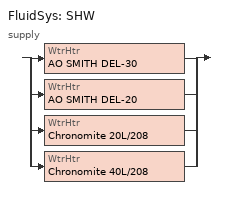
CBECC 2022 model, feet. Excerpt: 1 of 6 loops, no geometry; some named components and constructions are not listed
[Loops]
FluidSys 'SHW'
 supply: split
  | WtrHtr 'AO SMITH DEL-30'
  | WtrHtr 'AO SMITH DEL-20'
  | WtrHtr 'Chronomite 20L/208'
  | WtrHtr 'Chronomite 40L/208'
[ResWin] SpecMethod=Overall Window Area
Name | WinType
Window (Front 11) : A1_L03; Window (Front 13) : A1_L03; Window (Left 2) : A1_L03; Window (Left 4) : A1_L03; Window (Back 2) : A1_L03 | ResidentialWindowType 2
Window (Front 12) : A1_L03; Window (Left 1) : A1_L03; Window (Left 3) : A1_L03; Window (Back 1) : A1_L03; Window (Left 1) : A2_L03; Window (Left 2) : A2_L03; Window (Right 1) : A2_L03; Window (Right 2) : A2_L03; Window (Front 1) : A2.1_L03; Window (Front 2) : A2.1_L03; Window (Front 3) : A2.1_L03; Window (Front 6) : A2.1_L03; Window (Front 7) : A2.1_L03; Window (Left 2) : A2.1_L03; Window (Left 3) : A2.1_L03; Window (Left 6) : A2.1_L03; Window (Left 7) : A2.1_L03; Window (Back 2) : A2.1_L03; Window (Back 3) : A2.1_L03; Window (Back 4) : A2.1_L03; Window (Back 5) : A2.1_L03; Window (Front 2) : A3_L03; Window (Front 3) : A3_L03; Window (Left 2) : A3_L03; Window (Back 2) : A3_L03; Window (Left 1) : A3.1_L03; Window (Left 4) : A3.1_L03; Window (Back 4) : A3.1_L03; Window (Right 2) : A3.1_L03; Window (Front 2) : A3B_L03; Window (Left 2) : A3B_L03; Window (Left 6) : A3B_L03; Window (Right 2) : A3B_L03; Window (Right 4) : A3B_L03; Window (Right 6) : A3B_L03; Window (Back 2) : A3B.1_L03; Window (Back 3) : A3B.1_L03; Window (Back 6) : A3B.1_L03; Window (Back 8) : A3B.1_L03; Window (Right 4) : A3B.1_L03; Window (Front 1) : B1_L03; Window (Front 2) : B1_L03; Window (Left 2) : B1_L03; Window (Left 3) : B1_L03; Window (Back 2) : B1_L03; Window (Back 3) : B1_L03; Window (Back 5) : B1_L03; Window (Back 7) : B1_L03; Window (Right 5) : B1_L03; Window (Right 6) : B1_L03; Window (Front 2) : B2_L03; Window (Front 3) : B2_L03; Window (Front 4) : B2_L03; Window (Front 5) : B2_L03; Window (Front 6) : B2_L03; Window (Front 7) : B2_L03; Window (Front 8) : B2_L03; Window (Front 9) : B2_L03; Window (Front 10) : B2_L03; Window (Front 11) : B2_L03; Window (Front 12) : B2_L03; Window (Front 13) : B2_L03; Window (Left 1) : B2_L03; Window (Left 2) : B2_L03; Window (Left 3) : B2_L03; Window (Left 4) : B2_L03; Window (Left 5) : B2_L03; Window (Left 6) : B2_L03; Window (Left 7) : B2_L03; Window (Left 8) : B2_L03; Window (Left 9) : B2_L03; Window (Left 11) : B2_L03; Window (Left 12) : B2_L03; Window (Left 13) : B2_L03; Window (Back 5) : B2_L03; Window (Back 6) : B2_L03; Window (Back 7) : B2_L03; Window (Right 2) : B2_L03; Window (Right 3) : B2_L03; Window (Right 4) : B2_L03; Window (Left 1) : B2.1_L03; Window (Left 2) : B2.1_L03; Window (Left 3) : B2.1_L03; Window (Left 4) : B2.1_L03; Window (Left 5) : B2.1_L03; Window (Left 1) : B2.2_L03; Window (Left 2) : B2.2_L03; Window (Left 3) : B2.2_L03; Window (Left 4) : B2.2_L03; Window (Left 5) : B2.2_L03; Window (Left 6) : B2.2_L03; Window (Front 1) : B2.3_L03; Window (Front 2) : B2.3_L03; Window (Front 3) : B2.3_L03; Window (Left 1) : B2B_L03; Window (Left 2) : B2B_L03; Window (Left 3) : B2B_L03; Window (Left 4) : B2B_L03; Window (Left 5) : B2B_L03; Window (Left 6) : B2B_L03; Window (Left 8) : B2B_L03; Window (Left 9) : B2B_L03; Window (Left 10) : B2B_L03; Window (Back 3) : B2B_L03; Window (Back 4) : B2B_L03; Window (Back 5) : B2B_L03; Window (Back 9) : B2B_L03; Window (Back 10) : B2B_L03; Window (Back 11) : B2B_L03; Window (Right 1) : B2B_L03; Window (Right 2) : B2B_L03; Window (Right 3) : B2B_L03; Window (Right 4) : B2B_L03; Window (Right 5) : B2B_L03; Window (Right 6) : B2B_L03; Window (Right 8) : B2B_L03; Window (Right 9) : B2B_L03; Window (Right 10) : B2B_L03; Window (Left 5) : B3_L03; Window (Back 3) : B3_L03; Window (Right 1) : B4_L03; Window (Right 2) : B4_L03; Window (Right 3) : B4_L03; Window (Right 4) : B4_L03; Window (Right 5) : B4_L03; Window (Right 6) : B4_L03; Window (Back 3) : C1_L03; Window (Right 2) : C1_L03; Window (Right 3) : C1_L03; Window (Right 4) : C1_L03; Window (Left 3) : C1.1_L03; Window (Left 8) : C1.1_L03; Window (Back 3) : C1.1_L03; Window (Back 4) : C1.1_L03; Window (Back 5) : C1.1_L03; Window (Back 6) : C1.1_L03; Window (Left 1) : C1.2 74_L03; Window (Back 1) : C1.2 74_L03; Window (Right 1) : C1.2 74_L03; Window (Back 3) : C1.3_L03; Window (Back 4) : C1.3_L03; Window (Right 1) : C1.3_L03 | ResidentialWindowType 1
Window (Right 1) : A1_L03; Window (Back 1) : C1_L03; Window (Back 2) : C1_L03; Window (Back 2) : C1.1_L03; Window (Back 8) : C1.1_L03; Window (Back 1) : C1.3_L03; Window (Right 2) : Corridor_L03; Window (Right 3) : Corridor_L03; Window (Right 4) : Corridor_L03; Window (Right 5) : Corridor_L03; Window (Right 6) : Corridor_L03; Window (Right 7) : Corridor_L03; Window (Right 8) : Corridor_L03; Window (Right 11) : Corridor_L03 | ResidentialWindowType 4
Window (Right 2) : A1_L03; Window (Left 6) : B2.1_L03 | ResidentialWindowType 3
Window (Front 1) : A2_L03; Window (Front 2) : A2_L03; Window (Front 8) : A2.1_L03; Window (Left 1) : A2.1_L03; Window (Left 4) : A2.1_L03; Window (Left 5) : A2.1_L03; Window (Back 1) : A2.1_L03; Window (Right 1) : A2.1_L03; Window (Right 5) : A2.1_L03; Window (Front 4) : A3_L03; Window (Left 1) : A3_L03; Window (Left 3) : A3_L03; Window (Right 1) : A3_L03; Window (Left 3) : A3.1_L03; Window (Back 1) : A3.1_L03; Window (Back 5) : A3.1_L03; Window (Right 1) : A3.1_L03; Window (Front 1) : A3B_L03; Window (Front 3) : A3B_L03; Window (Front 4) : A3B_L03; Window (Front 5) : A3B_L03; Window (Left 1) : A3B_L03; Window (Left 5) : A3B_L03; Window (Back 1) : A3B.1_L03; Window (Back 5) : A3B.1_L03; Window (Right 2) : A3B.1_L03; Window (Right 3) : A3B.1_L03; Window (Right 6) : A3B.1_L03; Window (Left 1) : B1_L03; Window (Back 1) : B1_L03; Window (Back 4) : B1_L03; Window (Back 6) : B1_L03; Window (Right 4) : B1_L03; Window (Front 1) : B2_L03; Window (Left 10) : B2_L03; Window (Left 14) : B2_L03; Window (Left 15) : B2_L03; Window (Back 1) : B2_L03; Window (Back 2) : B2_L03; Window (Back 3) : B2_L03; Window (Back 4) : B2_L03; Window (Right 1) : B2_L03; Window (Front 1) : B2.1_L03; Window (Back 1) : B2.1_L03; Window (Front 1) : B2.2_L03; Window (Back 1) : B2.2_L03; Window (Right 1) : B2.3_L03; Window (Left 7) : B2B_L03; Window (Back 1) : B2B_L03; Window (Back 2) : B2B_L03; Window (Back 6) : B2B_L03; Window (Back 7) : B2B_L03; Window (Back 8) : B2B_L03; Window (Back 12) : B2B_L03; Window (Right 7) : B2B_L03; Window (Back 2) : B3_L03; Window (Front 1) : B4_L03; Window (Back 1) : B4_L03; Window (Back 4) : C1_L03; Window (Left 4) : C1.1_L03; Window (Left 5) : C1.1_L03; Window (Front 1) : C1.2 74_L03; Window (Right 4) : C1.2 74_L03; Window (Right 4) : C1.3_L03 | ResidentialWindowType 5
Window (Front 4) : A2.1_L03; Window (Front 5) : A2.1_L03; Window (Right 2) : A2.1_L03; Window (Right 3) : A2.1_L03; Window (Right 4) : A2.1_L03; Window (Left 1) : B3_L03; Window (Left 2) : B3_L03; Window (Left 3) : B3_L03; Window (Left 4) : B3_L03; Window (Back 4) : B3_L03; Window (Front 2) : C1.2 74_L03; Window (Back 2) : C1.2 74_L03; Window (Back 3) : C1.2 74_L03; Window (Back 4) : C1.2 74_L03; Window (Back 5) : C1.2 74_L03; Window (Right 1) : Corridor_L03; Window (Right 9) : Corridor_L03; Window (Right 10) : Corridor_L03; Window (Right 12) : Corridor_L03 | ResidentialWindowType 6
Window (Front 1) : A3_L03; Window (Front 5) : A3_L03; Window (Back 1) : A3_L03; Window (Back 3) : A3_L03; Window (Front 1) : A3.1_L03; Window (Left 2) : A3.1_L03; Window (Back 2) : A3.1_L03; Window (Back 3) : A3.1_L03; Window (Left 3) : A3B_L03; Window (Left 4) : A3B_L03; Window (Back 1) : A3B_L03; Window (Right 1) : A3B_L03; Window (Right 3) : A3B_L03; Window (Right 5) : A3B_L03; Window (Front 1) : A3B.1_L03; Window (Back 4) : A3B.1_L03; Window (Back 7) : A3B.1_L03; Window (Right 1) : A3B.1_L03; Window (Right 5) : A3B.1_L03; Window (Front 3) : B1_L03; Window (Front 4) : B1_L03; Window (Right 1) : B1_L03; Window (Right 2) : B1_L03; Window (Right 3) : B1_L03; Window (Back 1) : B3_L03; Window (Right 1) : C1_L03; Window (Back 1) : C1.1_L03; Window (Back 7) : C1.1_L03; Window (Back 2) : C1.3_L03 | ResidentialWindowType 7
Window (Left 1) : C1.1_L03; Window (Left 2) : C1.1_L03; Window (Left 6) : C1.1_L03; Window (Left 7) : C1.1_L03; Window (Right 2) : C1.2 74_L03; Window (Right 3) : C1.2 74_L03; Window (Right 2) : C1.3_L03; Window (Right 3) : C1.3_L03 | ResidentialWindowType 8
Window (Front 3) : C1.2 74_L03; Window (Front 4) : C1.2 74_L03; Window (Left 2) : C1.2 74_L03 | ResidentialWindowType 9
[ResExtWall] Construction=Ext Wall Cons
Name | Orientation | Area
ExtWall (Front 8) : A1_L03 | Front | 204.627
ExtWall (Front 9) : A1_L03 | Front | 17.8576
ExtWall (Left 1) : A1_L03 | Left | 58.0916
ExtWall (Left 2) : A1_L03 | Left | 200.532
ExtWall (Left 3) : A1_L03 | Left | 78.8604
ExtWall (Left 4) : A1_L03 | Left | 202.973
ExtWall (Back 1) : A1_L03 | Back | 203.208
ExtWall (Back 2) : A1_L03; ExtWall (Back 1) : B2.1_L03 | Back | 50.8203
ExtWall (Right 1) : A1_L03 | Right | 200.042
ExtWall (Right 2) : A1_L03 | Right | 55.6667
ExtWall (Right 3) : A1_L03 | Right | 54.3203
ExtWall (Right 4) : A1_L03 | Right | 57.7145
ExtWall (Front 1) : A2_L03 | Front | 52.5769
ExtWall (Front 2) : A2_L03 | Front | 46.1226
ExtWall (Left 1) : A2_L03 | Left | 120.841
ExtWall (Left 2) : A2_L03 | Left | 135.169
ExtWall (Right 1) : A2_L03 | Right | 136.78
ExtWall (Right 2) : A2_L03 | Right | 116.283
ExtWall (Front 1) : A2.1_L03 | Front | 117.076
ExtWall (Front 2) : A2.1_L03 | Front | 136.31
ExtWall (Front 3) : A2.1_L03 | Front | 115.178
ExtWall (Front 4) : A2.1_L03 | Front | 134.395
ExtWall (Front 5) : A2.1_L03 | Front | 56.4508
ExtWall (Front 6) : A2.1_L03 | Front | 137.147
ExtWall (Front 7) : A2.1_L03 | Front | 116.074
ExtWall (Front 8) : A2.1_L03 | Front | 8.95194
ExtWall (Front 9) : A2.1_L03 | Front | 41.8683
ExtWall (Left 1) : A2.1_L03 | Left | 49.8741
ExtWall (Left 2) : A2.1_L03 | Left | 40.7469
ExtWall (Left 3) : A2.1_L03 | Left | 117.526
ExtWall (Left 4) : A2.1_L03 | Left | 134.894
ExtWall (Left 5) : A2.1_L03 | Left | 9.37538
ExtWall (Left 6) : A2.1_L03 | Left | 40.952
ExtWall (Left 7) : A2.1_L03 | Left | 10.2587
ExtWall (Left 8) : A2.1_L03 | Left | 40.6476
ExtWall (Left 9) : A2.1_L03 | Left | 115.092
ExtWall (Left 10) : A2.1_L03 | Left | 139.225
ExtWall (Left 11) : A2.1_L03 | Left | 54.3567
ExtWall (Back 1) : A2.1_L03 | Back | 42.4076
ExtWall (Back 2) : A2.1_L03 | Back | 116.481
ExtWall (Back 3) : A2.1_L03 | Back | 137.706
ExtWall (Back 4) : A2.1_L03 | Back | 86.3303
ExtWall (Back 5) : A2.1_L03 | Back | 135.745
ExtWall (Back 6) : A2.1_L03 | Back | 119.842
ExtWall (Right 1) : A2.1_L03 | Right | 41.4813
ExtWall (Right 2) : A2.1_L03 | Right | 326.772
ExtWall (Right 3) : A2.1_L03 | Right | 53.0136
ExtWall (Right 4) : A2.1_L03 | Right | 40.995
ExtWall (Right 5) : A2.1_L03 | Right | 12.7563
ExtWall (Front 1) : A3_L03 | Front | 71.9502
ExtWall (Front 2) : A3_L03 | Front | 89.8204
ExtWall (Front 3) : A3_L03 | Front | 92.2155
ExtWall (Front 4) : A3_L03 | Front | 69.1291
ExtWall (Front 5) : A3_L03 | Front | 74.5398
ExtWall (Left 1) : A3_L03 | Left | 71.1175
ExtWall (Left 2) : A3_L03 | Left | 94.0913
ExtWall (Left 3) : A3_L03 | Left | 68.4624
ExtWall (Back 1) : A3_L03 | Back | 72.1327
ExtWall (Back 2) : A3_L03 | Back | 90.8162
ExtWall (Back 3) : A3_L03 | Back | 71.2531
ExtWall (Right 1) : A3_L03 | Right | 70.5186
ExtWall (Front 1) : A3.1_L03 | Front | 75.534
ExtWall (Left 1) : A3.1_L03 | Left | 91.7028
ExtWall (Left 2) : A3.1_L03 | Left | 69.8777
ExtWall (Left 3) : A3.1_L03 | Left | 68.8531
ExtWall (Left 4) : A3.1_L03 | Left | 96.45
ExtWall (Back 1) : A3.1_L03 | Back | 69.8777
ExtWall (Back 2) : A3.1_L03 | Back | 70.9818
ExtWall (Back 3) : A3.1_L03 | Back | 71.7584
ExtWall (Back 4) : A3.1_L03 | Back | 93.6182
ExtWall (Back 5) : A3.1_L03 | Back | 71.9565
ExtWall (Right 1) : A3.1_L03 | Right | 69.2742
ExtWall (Right 2) : A3.1_L03 | Right | 88.2391
ExtWall (Front 1) : A3B_L03 | Front | 70.2052
ExtWall (Front 2) : A3B_L03 | Front | 89.6418
ExtWall (Front 3) : A3B_L03 | Front | 71.183
ExtWall (Front 4) : A3B_L03 | Front | 70.0157
ExtWall (Front 5) : A3B_L03 | Front | 70.9537
ExtWall (Left 1) : A3B_L03 | Left | 71.0496
ExtWall (Left 2) : A3B_L03 | Left | 95.0275
ExtWall (Left 3) : A3B_L03 | Left | 72.0859
ExtWall (Left 4) : A3B_L03 | Left | 73.5012
ExtWall (Left 5) : A3B_L03 | Left | 69.5642
ExtWall (Left 6) : A3B_L03 | Left | 92.6886
ExtWall (Left 7) : A3B_L03 | Left | 116.543
ExtWall (Back 1) : A3B_L03 | Back | 70.7993
ExtWall (Right 1) : A3B_L03 | Right | 75.5901
ExtWall (Right 2) : A3B_L03 | Right | 91.5473
ExtWall (Right 3) : A3B_L03 | Right | 72.9561
ExtWall (Right 4) : A3B_L03 | Right | 93.0326
ExtWall (Right 5) : A3B_L03 | Right | 71.2344
ExtWall (Right 6) : A3B_L03 | Right | 92.1527
ExtWall (Front 1) : A3B.1_L03 | Front | 72.3292
ExtWall (Back 1) : A3B.1_L03 | Back | 70.6028
ExtWall (Back 2) : A3B.1_L03 | Back | 90.0983
ExtWall (Back 3) : A3B.1_L03 | Back | 90.3001
ExtWall (Back 4) : A3B.1_L03 | Back | 72.6871
ExtWall (Back 5) : A3B.1_L03 | Back | 70.9678
ExtWall (Back 6) : A3B.1_L03 | Back | 88.9606
ExtWall (Back 7) : A3B.1_L03 | Back | 72.4415
ExtWall (Back 8) : A3B.1_L03 | Back | 90.975
ExtWall (Right 1) : A3B.1_L03 | Right | 71.8847
ExtWall (Right 2) : A3B.1_L03 | Right | 72.259
ExtWall (Right 3) : A3B.1_L03 | Right | 75.4965
ExtWall (Right 4) : A3B.1_L03 | Right | 85.6852
ExtWall (Right 5) : A3B.1_L03 | Right | 70.9678
ExtWall (Right 6) : A3B.1_L03 | Right | 72.4391
ExtWall (Front 1) : B1_L03 | Front | 124.388
ExtWall (Front 2) : B1_L03 | Front | 88.0075
ExtWall (Front 3) : B1_L03 | Front | 73.9621
ExtWall (Front 4) : B1_L03 | Front | 72.8396
ExtWall (Front 5) : B1_L03 | Front | 11.8499
ExtWall (Front 6) : B1_L03 | Front | 15.4889
ExtWall (Left 1) : B1_L03 | Left | 14.8967
ExtWall (Left 2) : B1_L03 | Left | 16.1803
ExtWall (Left 3) : B1_L03 | Left | 69.1291
ExtWall (Left 4) : B1_L03 | Left | 126.951
ExtWall (Left 5) : B1_L03 | Left | 87.7726
ExtWall (Left 6) : B1_L03 | Left | 14.5262
ExtWall (Back 1) : B1_L03 | Back | 70.7151
ExtWall (Back 2) : B1_L03 | Back | 89.4267
ExtWall (Back 3) : B1_L03 | Back | 123.432
ExtWall (Back 4) : B1_L03 | Back | 15.9984
ExtWall (Back 5) : B1_L03 | Back | 69.0402
ExtWall (Back 6) : B1_L03 | Back | 93.3999
ExtWall (Back 7) : B1_L03 | Back | 69.3981
ExtWall (Back 8) : B1_L03 | Back | 121.635
ExtWall (Right 1) : B1_L03 | Right | 72.1327
ExtWall (Right 2) : B1_L03 | Right | 10.3414
ExtWall (Right 3) : B1_L03 | Right | 9.39523
ExtWall (Right 4) : B1_L03 | Right | 71.459
ExtWall (Right 5) : B1_L03 | Right | 74.4111
ExtWall (Right 6) : B1_L03 | Right | 71.5081
ExtWall (Right 7) : B1_L03 | Right | 85.8903
ExtWall (Right 8) : B1_L03 | Right | 126.528
ExtWall (Right 9) : B1_L03 | Right | 1.29944
ExtWall (Front 1) : B2_L03 | Front | 51.2437
ExtWall (Front 2) : B2_L03 | Front | 52.5107
ExtWall (Front 3) : B2_L03 | Front | 57.6583
ExtWall (Front 4) : B2_L03 | Front | 249.662
ExtWall (Front 5) : B2_L03 | Front | 116.852
ExtWall (Front 6) : B2_L03 | Front | 117.338
ExtWall (Front 7) : B2_L03 | Front | 251.614
ExtWall (Front 8) : B2_L03 | Front | 87.6569
ExtWall (Front 9) : B2_L03 | Front | 116.623
ExtWall (Front 10) : B2_L03 | Front | 249.166
ExtWall (Front 11) : B2_L03 | Front | 35.8474
ExtWall (Front 12) : B2_L03 | Front | 249.854
ExtWall (Front 13) : B2_L03 | Front | 118.965
ExtWall (Left 1) : B2_L03 | Left | 115.065
ExtWall (Left 2) : B2_L03 | Left | 248.676
ExtWall (Left 3) : B2_L03 | Left | 245.275
ExtWall (Left 4) : B2_L03 | Left | 119.313
ExtWall (Left 5) : B2_L03 | Left | 248.534
ExtWall (Left 6) : B2_L03 | Left | 117.533
ExtWall (Left 7) : B2_L03 | Left | 50.7111
ExtWall (Left 8) : B2_L03 | Left | 243.287
ExtWall (Left 9) : B2_L03 | Left | 114.81
ExtWall (Left 10) : B2_L03 | Left | 57.7145
ExtWall (Left 11) : B2_L03 | Left | 53.9101
ExtWall (Left 12) : B2_L03 | Left | 54.3203
ExtWall (Back 1) : B2_L03 | Back | 52.5107
ExtWall (Back 2) : B2_L03 | Back | 52.8151
ExtWall (Back 3) : B2_L03 | Back | 51.0948
ExtWall (Back 4) : B2_L03 | Back | 52.8746
ExtWall (Back 5) : B2_L03 | Back | 117.851
ExtWall (Back 6) : B2_L03 | Back | 249.807
ExtWall (Right 1) : B2_L03 | Right | 57.4962
ExtWall (Right 2) : B2_L03 | Right | 49.1397
ExtWall (Right 3) : B2_L03 | Right | 245.275
ExtWall (Right 4) : B2_L03 | Right | 119.313
ExtWall (Right 5) : B2_L03 | Right | 58.9253
ExtWall (Front 1) : B2.1_L03 | Front | 76.376
ExtWall (Front 2) : B2.1_L03 | Front | 50.8203
ExtWall (Left 1) : B2.1_L03 | Left | 112.776
ExtWall (Left 2) : B2.1_L03 | Left | 134.643
ExtWall (Left 3) : B2.1_L03 | Left | 117.073
ExtWall (Left 4) : B2.1_L03 | Left | 117.361
ExtWall (Left 5) : B2.1_L03 | Left | 133.201
ExtWall (Left 6) : B2.1_L03 | Left | 114.37
ExtWall (Back 2) : B2.1_L03 | Back | 76.376
ExtWall (Front 1) : B2.2_L03 | Front | 57.8965
ExtWall (Front 2) : B2.2_L03 | Front | 102.262
ExtWall (Left 1) : B2.2_L03 | Left | 117.04
ExtWall (Left 2) : B2.2_L03 | Left | 250.525
ExtWall (Left 3) : B2.2_L03 | Left | 251.26
ExtWall (Left 4) : B2.2_L03 | Left | 117.798
ExtWall (Back 1) : B2.2_L03 | Back | 102.411
ExtWall (Back 2) : B2.2_L03 | Back | 57.8965
ExtWall (Front 1) : B2.3_L03 | Front | 250.274
ExtWall (Front 2) : B2.3_L03 | Front | 117.602
ExtWall (Left 1) : B2.3_L03 | Left | 115.158
ExtWall (Right 1) : B2.3_L03 | Right | 50.3273
ExtWall (Front 1) : B2B_L03 | Front | 31.8644
ExtWall (Front 2) : B2B_L03 | Front | 55.3326
ExtWall (Front 3) : B2B_L03 | Front | 56.3317
ExtWall (Front 4) : B2B_L03 | Front | 54.0689
ExtWall (Front 5) : B2B_L03 | Front | 56.0108
ExtWall (Left 1) : B2B_L03 | Left | 250.009
ExtWall (Left 2) : B2B_L03 | Left | 117.689
ExtWall (Left 3) : B2B_L03 | Left | 250.108
ExtWall (Left 4) : B2B_L03 | Left | 116.805
ExtWall (Left 5) : B2B_L03 | Left | 51.3926
ExtWall (Left 6) : B2B_L03 | Left | 248.967
ExtWall (Left 7) : B2B_L03 | Left | 119.462
ExtWall (Left 8) : B2B_L03 | Left | 39.45
ExtWall (Back 1) : B2B_L03 | Back | 46.1226
ExtWall (Back 2) : B2B_L03 | Back | 51.1676
ExtWall (Back 3) : B2B_L03 | Back | 118.208
ExtWall (Back 4) : B2B_L03 | Back | 249.42
ExtWall (Back 5) : B2B_L03 | Back | 52.5769
ExtWall (Back 6) : B2B_L03 | Back | 50.9592
ExtWall (Back 7) : B2B_L03 | Back | 52.0377
ExtWall (Back 8) : B2B_L03 | Back | 39.4467
ExtWall (Back 9) : B2B_L03 | Back | 250.932
ExtWall (Back 10) : B2B_L03 | Back | 118.172
ExtWall (Back 11) : B2B_L03 | Back | 52.8945
ExtWall (Right 1) : B2B_L03 | Right | 56.0869
ExtWall (Right 2) : B2B_L03 | Right | 250.396
ExtWall (Right 3) : B2B_L03 | Right | 118.32
ExtWall (Right 4) : B2B_L03 | Right | 118.099
ExtWall (Right 5) : B2B_L03 | Right | 249.926
ExtWall (Right 6) : B2B_L03 | Right | 50.9063
ExtWall (Right 7) : B2B_L03 | Right | 250.108
ExtWall (Right 8) : B2B_L03 | Right | 116.805
ExtWall (Front 1) : B3_L03 | Front | 99.6689
ExtWall (Left 1) : B3_L03 | Left | 326.173
ExtWall (Left 2) : B3_L03 | Left | 54.5122
ExtWall (Back 1) : B3_L03 | Back | 136.489
ExtWall (Back 2) : B3_L03 | Back | 218.545
ExtWall (Front 1) : B4_L03 | Front | 58.6673
ExtWall (Front 2) : B4_L03 | Front | 267.265
ExtWall (Back 1) : B4_L03 | Back | 58.6673
ExtWall (Right 1) : B4_L03 | Right | 235.969
ExtWall (Right 2) : B4_L03 | Right | 116.044
ExtWall (Right 3) : B4_L03 | Right | 235.721
ExtWall (Right 4) : B4_L03 | Right | 116.57
ExtWall (Front 1) : C1_L03 | Front | 36.8895
ExtWall (Back 1) : C1_L03 | Back | 305.458
ExtWall (Back 2) : C1_L03 | Back | 55.6998
ExtWall (Right 1) : C1_L03 | Right | 190.783
ExtWall (Right 2) : C1_L03 | Right | 251.64
ExtWall (Front 1) : C1.1_L03 | Front | 37.9911
ExtWall (Front 2) : C1.1_L03 | Front | 42.0734
ExtWall (Left 1) : C1.1_L03 | Left | 308.531
ExtWall (Left 2) : C1.1_L03 | Left | 55.8255
ExtWall (Left 3) : C1.1_L03 | Left | 54.3534
ExtWall (Left 4) : C1.1_L03 | Left | 307.469
ExtWall (Back 1) : C1.1_L03 | Back | 191.448
ExtWall (Back 2) : C1.1_L03 | Back | 249.126
ExtWall (Back 3) : C1.1_L03 | Back | 248.186
ExtWall (Back 4) : C1.1_L03 | Back | 192.897
ExtWall (Right 1) : C1.1_L03 | Right | 75.271
ExtWall (Right 2) : C1.1_L03 | Right | 189.235
ExtWall (Front 1) : C1.2 74_L03 | Front | 58.5184
ExtWall (Front 2) : C1.2 74_L03 | Front | 109.557
ExtWall (Front 3) : C1.2 74_L03 | Front | 77.504
ExtWall (Front 4) : C1.2 74_L03 | Front | 115.657
ExtWall (Front 5) : C1.2 74_L03 | Front | 49.7418
ExtWall (Front 6) : C1.2 74_L03 | Front | 65.3366
ExtWall (Left 1) : C1.2 74_L03 | Left | 247.091
ExtWall (Left 2) : C1.2 74_L03 | Left | 145.676
ExtWall (Left 3) : C1.2 74_L03 | Left | 51.5845
ExtWall (Back 1) : C1.2 74_L03 | Back | 49.7418
ExtWall (Back 2) : C1.2 74_L03 | Back | 144.409
ExtWall (Back 3) : C1.2 74_L03 | Back | 249.735
ExtWall (Right 1) : C1.2 74_L03 | Right | 51.5845
ExtWall (Right 2) : C1.2 74_L03 | Right | 119.67
ExtWall (Right 3) : C1.2 74_L03 | Right | 76.9086
ExtWall (Right 4) : C1.2 74_L03 | Right | 114.509
ExtWall (Right 5) : C1.2 74_L03 | Right | 53.3047
ExtWall (Front 1) : C1.3_L03 | Front | 59.706
ExtWall (Left 1) : C1.3_L03 | Left | 30.432
ExtWall (Back 1) : C1.3_L03 | Back | 190.449
ExtWall (Back 2) : C1.3_L03 | Back | 246.708
ExtWall (Right 1) : C1.3_L03 | Right | 307.829
ExtWall (Right 2) : C1.3_L03 | Right | 53.9333
ExtWall (Back 1) : Corridor_L03 | Back | 2366.87
ExtWall (Back 2) : Corridor_L03 | Back | 469.99
ExtWall (Right 1) : Corridor_L03 | Right | 692.071
ExtWall (Right 2) : Corridor_L03 | Right | 533.762
ExtWall (Right 3) : Corridor_L03 | Right | 120.828
[ResIntFlr] FloorZ=22.1667; Construction=Interior Floor Cons; IsPartySurface=1
Name | Area | Outside
IntFloor : A1_L03 | 637.995 | A1_L02
IntFloor : A1_L03 2 | 646.835 | A1_L02
IntFloor : A1_L03 3 | 657.382 | A1_L02
IntFloor : A1_L03 4 | 647.271 | A1_L02
IntFloor : A1_L03 5 | 648.516 | A1_L02
IntFloor : A1_L03 6 | 655.459 | A1_L02
IntFloor : A1_L03 7 | 659.862 | A1_L02
IntFloor : A1_L03 8 | 663.784 | A1_L02
IntFloor : A1_L03 9 | 651.373 | A1_L02
IntFloor : A1_L03 10 | 666.434 | A1_L02
IntFloor : A1_L03 11 | 656.087 | A1_L02
IntFloor : A2_L03 | 747.472 | A2_L02
IntFloor : A2_L03 2 | 763.45 | A2_L02
IntFloor : A2.1_L03 | 768.433 | A2.1_L02
IntFloor : A2.1_L03 2 | 755.95 | A2.1_L02
IntFloor : A2.1_L03 3 | 761.923 | A2.1_L02
IntFloor : A2.1_L03 4 | 767.084 | A2.1_L02
IntFloor : A2.1_L03 5 | 762.277 | A2.1_L02
IntFloor : A2.1_L03 6 | 774.654 | A2.1_L02
IntFloor : A2.1_L03 7 | 766.074 | A2.1_L02
IntFloor : A3_L03 | 767.776 | A3_L02
IntFloor : A3_L03 2 | 768.649 | A3_L02
IntFloor : A3_L03 3 | 771.442 | A3_L02
IntFloor : A3_L03 4 | 774.911 | A3_L02
IntFloor : A3.1_L03 | 765.733 | A3.1_L02
IntFloor : A3.1_L03 2 | 781.604 | A3.1_L02
IntFloor : A3.1_L03 3 | 775.345 | A3.1_L02
IntFloor : A3.1_L03 4 | 767.897 | A3.1_L02
IntFloor : A3B_L03 | 787.689 | A3B_L02
IntFloor : A3B_L03 2 | 766.835 | A3B_L02
IntFloor : A3B_L03 3 | 783.395 | A3B_L02
IntFloor : A3B_L03 4 | 781.319 | A3B_L02
IntFloor : A3B_L03 5 | 780.169 | A3B_L02
IntFloor : A3B_L03 6 | 769.867 | A3B_L02
IntFloor : A3B.1_L03 | 771.555 | A3B.1_L02
IntFloor : A3B.1_L03 2 | 775.693 | A3B.1_L02
IntFloor : A3B.1_L03 3 | 768.588 | A3B.1_L02
IntFloor : A3B.1_L03 4 | 770.926 | A3B.1_L02
IntFloor : A3B.1_L03 5 | 778.791 | A3B.1_L02
IntFloor : B1_L03 | 1109.67 | B1_L02
IntFloor : B1_L03 2 | 1112.95 | B1_L02
IntFloor : B1_L03 3 | 1116.9 | B1_L02
IntFloor : B1_L03 4 | 1120.99 | B1_L02
IntFloor : B1_L03 5 | 1126.45 | B1_L02
IntFloor : B2_L03 | 1122.5 | Leasing_L01
IntFloor : B2_L03 2 | 1091.71 | B2_L02
IntFloor : B2_L03 3 | 1110.04 | B2_L02
IntFloor : B2_L03 4 | 1114.34 | B2_L02
IntFloor : B2_L03 5 | 1129.07 | B2_L02
IntFloor : B2_L03 6 | 1104.48 | Mail-Parcel_L01
IntFloor : B2_L03 7 | 1124.17 | B2_L02
IntFloor : B2_L03 8 | 1089.43 | B2_L02
IntFloor : B2_L03 9 | 1110.85 | B2_L02
IntFloor : B2_L03 10 | 1124.95 | B2_L02
IntFloor : B2.1_L03 | 1034.94 | B2.1_L02
IntFloor : B2.1_L03 2 | 1035.02 | B2.1_L02
IntFloor : B2.2_L03 | 797.963 | Leasing_L01
IntFloor : B2.2_L03 2 | 513.276 | Move-In 1_L01
IntFloor : B2.2_L03 3 | 608.916 | Mail-Parcel_L01
IntFloor : B2.2_L03 4 | 519.517 | Move-In 1_L01
IntFloor : B2.2_L03 5 | 187.968 | Corridor_L02
IntFloor : B2.3_L03 | 1143.58 | B2.3_L02
IntFloor : B2B_L03 | 1121.86 | B2B_L02
IntFloor : B2B_L03 2 | 1120.85 | B2B_L02
IntFloor : B2B_L03 3 | 1113.84 | B2B_L02
IntFloor : B2B_L03 4 | 1115.51 | B2B_L02
IntFloor : B2B_L03 5 | 1108.1 | B2B_L02
IntFloor : B2B_L03 6 | 1116.44 | B2B_L02
IntFloor : B2B_L03 7 | 1115.35 | Co-Working_L01
IntFloor : B2B_L03 8 | 1109.43 | B2B_L02
IntFloor : B3_L03 | 1228.04 | B3_L02
IntFloor : B4_L03 | 1039.86 | B4_L02
IntFloor : B4_L03 2 | 972.346 | Move-In_L02
IntFloor : B4_L03 3 | 67.7888 | Storage 09_L02
IntFloor : C1_L03 | 1418.89 | C1_L02
IntFloor : C1.1_L03 | 1500.32 | C1.1_L02
IntFloor : C1.1_L03 2 | 1466.55 | C1.1_L02
IntFloor : C1.2 74_L03 | 1304.01 | C1.2_L02
IntFloor : C1.2 74_L03 2 | 1323.11 | C1.2_L02
IntFloor : C1.3_L03 | 1454.41 | C1.3_L02
IntFloor : Corridor_L03 | 2255.81 | Corridor_L02
IntFloor : Corridor_L03 2 | 3083.16 | Corridor_L02
IntFloor : Corridor_L03 3 | 549.047 | Corridor_L02
IntFloor : Corridor_L03 4 | 265.942 | Corridor_L02
IntFloor : Corridor_L03 5 | 2382.4 | Corridor_L02
IntFloor : Corridor_L03 6 | 1049.09 | Corridor_L02
IntFloor : Corridor_L03 7 | 1860.1 | Corridor_L02
IntFloor : Corridor_L03 8 | 201.71 | Leasing_L01
IntFloor : Corridor_L03 9 | 228.227 | Move-In 1_L01
IntFloor : Corridor_L03 10 | 979.454 | Corridor_L02
IntFloor : ELEV 4_L03 | 85.4009 | ELEV 4_L02
IntFloor : IDF_L03 | 59.8304 | Elec. Room 01_L02
IntFloor : IDF_L03 2 | 60.706 | Storage 02_L02
[ResIntWall] Construction=Interior Wall Cons; IsPartySurface=1
Name | Area | Outside
IntWall : A1_L03 | 271.373 | B2B_L03
IntWall : A1_L03 2 | 273.858 | C1_L03
IntWall : A1_L03 3 | 200.042 | Corridor_L03
IntWall : A1_L03 4; IntWall : C1_L03 3 | 50.41 | Corridor_L03
IntWall : A1_L03 5 | 326.772 | A2.1_L03
IntWall : A1_L03 6 | 201.26 | Corridor_L03
IntWall : A1_L03 7 | 204.541 | Corridor_L03
IntWall : A1_L03 8 | 326.772 | B2_L03
IntWall : A1_L03 9 | 201.395 | Corridor_L03
IntWall : A1_L03 10 | 268.813 | A3.1_L03
IntWall : A1_L03 11 | 324.48 | B2_L03
IntWall : A1_L03 12 | 203.208 | Corridor_L03
IntWall : A1_L03 13 | 269.547 | A3_L03
IntWall : A1_L03 14 | 273.319 | B2_L03
IntWall : A1_L03 15 | 203.403 | Corridor_L03
IntWall : A1_L03 16 | 273.418 | B2_L03
IntWall : A1_L03 17 | 7.7643 | Corridor_L03
IntWall : A1_L03 18 | 194.845 | Corridor_L03
IntWall : A1_L03 19 | 203.814 | Corridor_L03
IntWall : A1_L03 20 | 37.4056 | C1.1_L03
IntWall : A1_L03 21 | 330.259 | C1.1_L03
IntWall : A1_L03 22 | 163.126 | Corridor_L03
IntWall : A1_L03 23 | 330.259 | Stair 5_L03
IntWall : A1_L03 24 | 252.272 | C1.2_L03
IntWall : A1_L03 25 | 204.627 | Corridor_L03
IntWall : A1_L03 26; IntWall : A2.1_L03 14 | 277.828 | B2.1_L03
IntWall : A1_L03 27 | 310.79 | C1.2_L03
IntWall : A1_L03 28 | 202.973 | Corridor_L03
IntWall : A2_L03 | 271.896 | B2B_L03
IntWall : A2_L03 2 | 324.473 | C1.3_L03
IntWall : A2_L03 3 | 253.063 | Corridor_L03
IntWall : A2_L03 4 | 278.85 | B2B_L03
IntWall : A2_L03 5 | 324.972 | B2B_L03
IntWall : A2_L03 6 | 195.523 | Corridor_L03
IntWall : A2_L03 7 | 60.4868 | Corridor_L03
IntWall : A2.1_L03 | 277.632 | B2_L03
IntWall : A2.1_L03 2 | 253.387 | Corridor_L03
IntWall : A2.1_L03 3 | 249.572 | Corridor_L03
IntWall : A2.1_L03 4 | 270.192 | A3B_L03
IntWall : A2.1_L03 5 | 14.7115 | Corridor_L03
IntWall : A2.1_L03 6 | 252.421 | Corridor_L03
IntWall : A2.1_L03 7 | 269.524 | Stair 6_L03
IntWall : A2.1_L03 8 | 276.445 | B2.3_L03
IntWall : A2.1_L03 9 | 164.711 | Corridor_L03
IntWall : A2.1_L03 10 | 88.5104 | ELEV 4_L03
IntWall : A2.1_L03 11 | 270.52 | A3B.1_L03
IntWall : A2.1_L03 12 | 272.627 | B2B_L03
IntWall : A2.1_L03 13 | 254.187 | Corridor_L03
IntWall : A2.1_L03 15 | 254.316 | Corridor_L03
IntWall : A2.1_L03 16; IntWall : B2_L03 11 | 242.318 | Stair 3_L03
IntWall : A2.1_L03 17 | 269.613 | A3B.1_L03
IntWall : A2.1_L03 18 | 270.219 | A3B.1_L03
IntWall : A2.1_L03 19 | 255.587 | Corridor_L03
IntWall : A3_L03 | 260.582 | A3.1_L03
IntWall : A3_L03 2 | 289.367 | Corridor_L03
IntWall : A3_L03 3 | 121.448 | Storage 08_L03
IntWall : A3_L03 4 | 261.494 | A3.1_L03
IntWall : A3_L03 5 | 268.489 | B2B_L03
IntWall : A3_L03 6 | 291.868 | Corridor_L03
IntWall : A3_L03 7 | 119.816 | Storage 03_L03
IntWall : A3_L03 8 | 261.424 | A3.1_L03
IntWall : A3_L03 9 | 267.609 | B2_L03
IntWall : A3_L03 10 | 293.012 | Corridor_L03
IntWall : A3_L03 11 | 119.825 | Storage 09_L03
IntWall : A3_L03 12 | 260.668 | A3.1_L03
IntWall : A3_L03 13 | 267.797 | B2_L03
IntWall : A3_L03 14 | 290.859 | Corridor_L03
IntWall : A3_L03 15 | 123.437 | Storage 13_L03
IntWall : A3.1_L03; IntWall : A3.1_L03 4 | 269.12 | B2_L03
IntWall : A3.1_L03 2; IntWall : A3.1_L03 9 | 290.045 | Corridor_L03
IntWall : A3.1_L03 3 | 119.928 | Storage 13_L03
IntWall : A3.1_L03 5 | 294.511 | Corridor_L03
IntWall : A3.1_L03 6 | 292.483 | Corridor_L03
IntWall : A3.1_L03 7 | 121.219 | Storage 09_L03
IntWall : A3.1_L03 8 | 268.469 | B2_L03
IntWall : A3.1_L03 10 | 121.916 | Storage 08_L03
IntWall : A3B_L03; IntWall : A3B_L03 9; IntWall : A3B_L03 12 | 263.342 | A3B.1_L03
IntWall : A3B_L03 2 | 271.549 | B2B_L03
IntWall : A3B_L03 3; IntWall : A3B_L03 14 | 296.38 | Corridor_L03
IntWall : A3B_L03 4 | 120.438 | Storage 12_L03
IntWall : A3B_L03 5 | 262.266 | B1_L03
IntWall : A3B_L03 6 | 268.714 | B2_L03
IntWall : A3B_L03 7 | 291.117 | Corridor_L03
IntWall : A3B_L03 8 | 119.631 | Storage 10_L03
IntWall : A3B_L03 10 | 292.36 | Corridor_L03
IntWall : A3B_L03 11 | 123.368 | Storage 06_L03
IntWall : A3B_L03 13 | 268.257 | B2B_L03
IntWall : A3B_L03 15 | 120.438 | Storage 11_L03
IntWall : A3B_L03 16 | 265.604 | B1_L03
IntWall : A3B_L03 17 | 268.141 | B2B_L03
IntWall : A3B_L03 18 | 100.244 | Corridor_L03
IntWall : A3B_L03 19 | 199.285 | Corridor_L03
IntWall : A3B_L03 20 | 116.543 | IDF_L03
IntWall : A3B_L03 21 | 261.499 | B1_L03
IntWall : A3B_L03 22 | 268.416 | B2B_L03
IntWall : A3B_L03 23 | 293.895 | Corridor_L03
IntWall : A3B_L03 24 | 118.379 | Storage 07_L03
IntWall : A3B.1_L03 | 292.754 | Corridor_L03
IntWall : A3B.1_L03 2 | 119.231 | Storage 11_L03
IntWall : A3B.1_L03 3 | 292.304 | Corridor_L03
IntWall : A3B.1_L03 4 | 120.934 | Storage 06_L03
IntWall : A3B.1_L03 5 | 263.244 | B1_L03
IntWall : A3B.1_L03 6 | 271.526 | B2B_L03
IntWall : A3B.1_L03 7 | 293.214 | Corridor_L03
IntWall : A3B.1_L03 8 | 117.582 | Storage 01_L03
IntWall : A3B.1_L03 9 | 264.395 | B1_L03
IntWall : A3B.1_L03 10 | 270.569 | B2_L03
IntWall : A3B.1_L03 11 | 292.41 | Corridor_L03
IntWall : A3B.1_L03 12 | 118.609 | Storage 05_L03
IntWall : A3B.1_L03 13 | 295.321 | Corridor_L03
IntWall : A3B.1_L03 14 | 119.231 | Storage 12_L03
IntWall : B1_L03 | 273.183 | B2B_L03
IntWall : B1_L03 2 | 414.052 | Corridor_L03
IntWall : B1_L03 3 | 119.816 | Storage 07_L03
IntWall : B1_L03 4 | 274.582 | B2_L03
IntWall : B1_L03 5 | 414.852 | Corridor_L03
IntWall : B1_L03 6 | 120.164 | Storage 01_L03
IntWall : B1_L03 7 | 272.452 | B2_L03
IntWall : B1_L03 8 | 414.608 | Corridor_L03
IntWall : B1_L03 9 | 121.219 | Storage 10_L03
IntWall : B1_L03 10 | 284.083 | B2B_L03
IntWall : B1_L03 11 | 419.239 | Corridor_L03
IntWall : B1_L03 12 | 117.673 | IDF_L03
IntWall : B1_L03 13 | 285.039 | B2_L03
IntWall : B1_L03 14 | 419.285 | Corridor_L03
IntWall : B2_L03 | 278.731 | B2.2_L03
IntWall : B2_L03 2 | 293.108 | B2B_L03
IntWall : B2_L03 3 | 36.8664 | Corridor_L03
IntWall : B2_L03 4 | 363.741 | Corridor_L03
IntWall : B2_L03 5; IntWall : B2_L03 17 | 364.588 | Corridor_L03
IntWall : B2_L03 6 | 366.067 | Corridor_L03
IntWall : B2_L03 7 | 366.513 | Corridor_L03
IntWall : B2_L03 8 | 368.951 | Corridor_L03
IntWall : B2_L03 9 | 278.88 | B2.2_L03
IntWall : B2_L03 10 | 358.097 | Corridor_L03
IntWall : B2_L03 12 | 211.614 | B2.3_L03
IntWall : B2_L03 13 | 5.92495 | Corridor_L03
IntWall : B2_L03 14 | 16.1505 | Corridor_L03
IntWall : B2_L03 15 | 359.864 | Corridor_L03
IntWall : B2_L03 16 | 103.367 | Stair 2_L03
IntWall : B2_L03 18 | 367.658 | Corridor_L03
IntWall : B2_L03 19 | 368.819 | Corridor_L03
IntWall : B2.1_L03 | 364.492 | Corridor_L03
IntWall : B2.1_L03 2 | 364.932 | Corridor_L03
IntWall : B2.2_L03 | 367.565 | Corridor_L03
IntWall : B2.2_L03 2 | 369.057 | Corridor_L03
IntWall : B2.3_L03 | 56.2821 | Corridor_L03
IntWall : B2.3_L03 2 | 8.61119 | ELEV 4_L03
IntWall : B2.3_L03 3 | 35.1527 | Stair 2_L03
IntWall : B2.3_L03 4; IntWall : Corridor_L03 19 | 193.992 | Stair 2_L03
IntWall : B2.3_L03 5 | 35.1527 | Storage 02_L03
IntWall : B2.3_L03 6; IntWall : Corridor_L03 22 | 108.991 | Storage 02_L03
IntWall : B2B_L03 | 367.698 | Corridor_L03
IntWall : B2B_L03 2; IntWall : B2B_L03 10 | 366.914 | Corridor_L03
IntWall : B2B_L03 3 | 275.714 | Stair 5_L03
IntWall : B2B_L03 4 | 367.628 | Corridor_L03
IntWall : B2B_L03 5 | 368.717 | Corridor_L03
IntWall : B2B_L03 6 | 368.025 | Corridor_L03
IntWall : B2B_L03 7 | 368.429 | Corridor_L03
IntWall : B2B_L03 8 | 233.488 | Stair 4_L03
IntWall : B2B_L03 9 | 369.104 | Corridor_L03
IntWall : B3_L03 | 331.331 | C1.3_L03
IntWall : B3_L03 2 | 49.3547 | Corridor_L03
IntWall : B3_L03 3 | 57.8832 | Corridor_L03
IntWall : B3_L03 4 | 197.482 | Stair 4_L03
IntWall : B4_L03 | 233.925 | C1.2_L03
IntWall : B4_L03 2 | 34.3091 | Corridor_L03
IntWall : B4_L03 3 | 276.306 | Corridor_L03
IntWall : B4_L03 4 | 19.7399 | Storage 04_L03
IntWall : B4_L03 5 | 33.6938 | Storage 04_L03
IntWall : B4_L03 6 | 40.8329 | Storage 04_L03
IntWall : B4_L03 7 | 42.0139 | Storage 04_L03
IntWall : B4_L03 8 | 276.001 | Corridor_L03
IntWall : B4_L03 9 | 19.7399 | Storage 14_L03
IntWall : B4_L03 10 | 34.7458 | Storage 14_L03
IntWall : B4_L03 11 | 41.8022 | Storage 14_L03
IntWall : B4_L03 12 | 41.5441 | Storage 14_L03
IntWall : C1_L03 | 326.491 | C1.1_L03
IntWall : C1_L03 2 | 97.0752 | Corridor_L03
IntWall : C1_L03 4 | 18.8566 | Corridor_L03
IntWall : C1.1_L03 | 72.3234 | Corridor_L03
IntWall : C1.1_L03 2 | 172.588 | C1.2_L03
IntWall : C1.1_L03 3 | 87.0779 | Corridor_L03
IntWall : C1.1_L03 4 | 311.932 | Stair 6_L03
IntWall : C1.2 74_L03 | 45.8977 | Corridor_L03
IntWall : C1.2 74_L03 2 | 50.4464 | Corridor_L03
IntWall : C1.2 74_L03 3 | 94.5974 | Corridor_L03
IntWall : C1.2 74_L03 4 | 55.0746 | Corridor_L03
IntWall : C1.2 74_L03 5 | 94.8819 | Corridor_L03
IntWall : C1.2 74_L03 6 | 136.73 | Corridor_L03
IntWall : C1.3_L03 | 52.9772 | Corridor_L03
IntWall : Corridor_L03 | 1878.22 | Parking Lot_L03
IntWall : Corridor_L03 2 | 152.848 | Stair 5_L03
IntWall : Corridor_L03 3; IntWall : Corridor_L03 4 | 169.471 | Storage 11_L03
IntWall : Corridor_L03 5; IntWall : Corridor_L03 6 | 169.471 | Storage 12_L03
IntWall : Corridor_L03 7 | 106.404 | Parking_Passageway_L03
IntWall : Corridor_L03 8 | 334.321 | Stair 1_L03
IntWall : Corridor_L03 9; IntWall : Corridor_L03 10 | 172.085 | Storage 08_L03
IntWall : Corridor_L03 11 | 170.308 | Storage 10_L03
IntWall : Corridor_L03 12 | 170.305 | Storage 10_L03
IntWall : Corridor_L03 13; IntWall : Corridor_L03 14 | 172.085 | Storage 13_L03
IntWall : Corridor_L03 15 | 108.717 | Stair 4_L03
IntWall : Corridor_L03 16 | 36.0062 | Stair 4_L03
IntWall : Corridor_L03 17 | 89.4036 | ELEV 4_L03
IntWall : Corridor_L03 18 | 97.1216 | ELEV 4_L03
IntWall : Corridor_L03 20 | 68.2147 | Stair 2_L03
IntWall : Corridor_L03 21 | 54.2508 | Storage 02_L03
IntWall : Corridor_L03 23 | 170.444 | Storage 03_L03
IntWall : Corridor_L03 24 | 170.447 | Storage 03_L03
IntWall : Corridor_L03 25; IntWall : Corridor_L03 26 | 168.436 | Storage 05_L03
IntWall : Corridor_L03 27; IntWall : Corridor_L03 28 | 170.444 | Storage 09_L03
IntWall : Corridor_L03 29 | 66.597 | Parking Lot_L03
IntWall : Corridor_L03 30 | 269.835 | Parking Lot_L03
IntWall : Corridor_L03 31 | 97.727 | Parking_Elev 02_L03
IntWall : Corridor_L03 32 | 103.976 | Parking_Trash 01_L03
IntWall : Corridor_L03 33 | 104.042 | Stair 6_L03
IntWall : Corridor_L03 34 | 60.5728 | Storage 04_L03
IntWall : Corridor_L03 35 | 75.7077 | Storage 04_L03
IntWall : Corridor_L03 36 | 173.464 | Storage 06_L03
IntWall : Corridor_L03 37 | 172.012 | Storage 06_L03
IntWall : Corridor_L03 38 | 76.2899 | Storage 14_L03
IntWall : Corridor_L03 39 | 109.163 | Stair 3_L03
IntWall : Corridor_L03 40 | 89.3473 | Storage 01_L03
IntWall : Corridor_L03 41 | 28.4603 | Storage 01_L03
IntWall : Corridor_L03 42 | 78.7645 | Storage 01_L03
IntWall : Corridor_L03 43 | 139.652 | Storage 01_L03
IntWall : Corridor_L03 44 | 120.686 | Storage 07_L03
IntWall : Corridor_L03 45 | 53.1161 | Storage 07_L03
IntWall : Corridor_L03 46 | 47.7437 | Storage 07_L03
IntWall : Corridor_L03 47 | 115.313 | Storage 07_L03
IntWall : Corridor_L03 48 | 111.608 | IDF_L03
IntWall : Corridor_L03 49 | 111.605 | IDF_L03
IntWall : Corridor_L03 50 | 76.3784 | IDF_L03
IntWall : Corridor_L03 51 | 875.258 | Parking Lot_L03
IntWall : Corridor_L03 52 | 270.44 | Parking Lot_L03
IntWall : Corridor_L03 53 | 92.1924 | Parking_Elev 01_L03
IntWall : Corridor_L03 54 | 109.656 | Parking_Elev 03_L03
IntWall : Corridor_L03 55 | 90.7732 | Parking_Elev 03_L03
IntWall : Corridor_L03 56 | 169.882 | Parking_Stair 01_L03
IntWall : Corridor_L03 57 | 277.834 | Parking_Stair 01_L03
IntWall : Corridor_L03 58 | 115.895 | Parking_Vestibule 1_L03
IntWall : Corridor_L03 59 | 18.3571 | Stair 3_L03
IntWall : ELEV 4_L03 | 89.4036 | Storage 02_L03
[DwellUnit]
Name | DwellUnitTypeRef | Count
DwellingUnit 40 | Unit A1 | 11
DwellingUnit 41 | Unit A2 | 2
DwellingUnit 42 | Unit A2.1 | 7
DwellingUnit 43 | Unit A3 | 4
DwellingUnit 44 | Unit A3.1 | 4
DwellingUnit 45 | Unit A3B | 6
DwellingUnit 46 | Unit A3B.1 | 5
DwellingUnit 47 | Unit B1 | 5
DwellingUnit 48 | Unit B2 | 10
DwellingUnit 49 | Unit B2.1 | 2
DwellingUnit 50 | Unit B2.2 | 2
DwellingUnit 51 | Unit B2.3
DwellingUnit 52 | Unit B2B | 8
DwellingUnit 53 | Unit B3
DwellingUnit 54 | Unit B4 | 2
DwellingUnit 55 | Unit C1
DwellingUnit 56 | Unit C1.1 | 2
DwellingUnit 57 | Unit C1.2 | 2
DwellingUnit 58 | Unit C1.3
[ResZn] CeilingHeight=10.0833; FloorHeight=10.0833; Bottom=22.1667
A2_L03; A2.1_L03; A3_L03; A3.1_L03; A3B_L03; A3B.1_L03; B1_L03; B2_L03; B2.1_L03; B2.2_L03; B2.3_L03; B2B_L03; B3_L03; B4_L03; C1_L03; C1.1_L03; C1.2_L03; C1.3_L03
[ResOtherZn] ozDHWSys=ResidentialDHWSystem 1; CeilingHeight=10.0833; FloorHeight=10.0833; Bottom=22.1667
Name | Type | SpcFunc | VentSpcFunc | Area | IAQOption | CentralVentSysRef | CentralSupplyCFM | CentralExhaustCFM | ozHVACSystem
Corridor_L03 | Unconditioned | Corridor Area | Residential - Common corridors | 13417.3 | Central Supply / Central Exhaust | EF-SF_Corridor | 2800 | 2800
ELEV 4_L03 | Unconditioned | Unoccupied-Include in Gross Floor Area | NA | 85.4009 | Individual IAQ Fans
IDF_L03 |  | Electrical, Mechanical, Telephone Rooms | General - Unoccupied | 120.536 | Individual IAQ Fans |  |  |  | MS-1_IDF 01_L03
Parking Lot_L03 | Unconditioned | Unoccupied-Include in Gross Floor Area | NA | 39744.5 | Individual IAQ Fans
